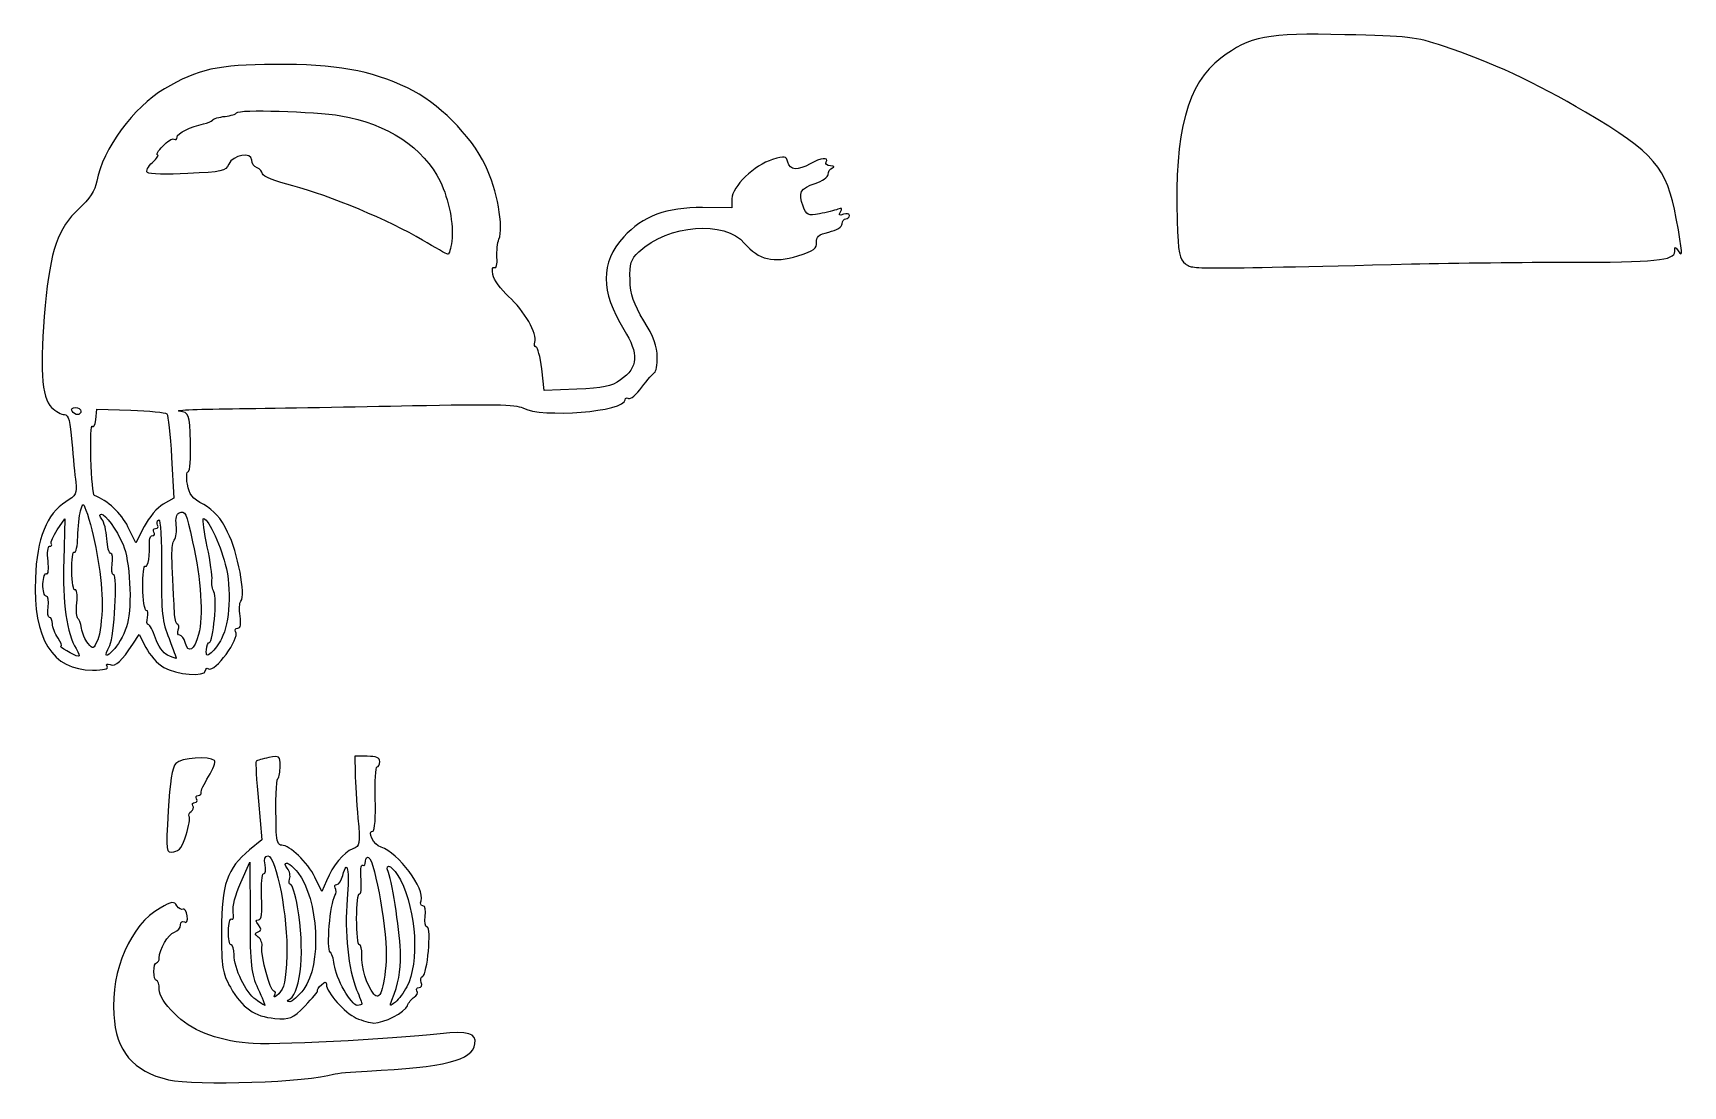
# Model space of a CAD drawing. Header units: centimetres. Extents: x -6.1 to 6.1, y 4.4 to 12.2.
import ezdxf

# ---------------------------------------------------------------- set-up
doc = ezdxf.new("R2010")
doc.units = ezdxf.units.CM
doc.header["$MEASUREMENT"] = 0
doc.layers.add('Layer 1', color=7, linetype='Continuous')

msp = doc.modelspace()

# ---------------------------------------------------------------- linework, layer by layer
at = {"layer": 'Layer 1'}
for points, knots in [([(2.44237, 10.48069), (2.39631, 10.51437), (2.38827, 10.55603), (2.38035, 10.80202), (2.38035, 10.80202), (2.35916, 11.46024), (2.45695, 11.82484), (2.70423, 12.00962), (2.70423, 12.00962), (2.92523, 12.17476), (3.04265, 12.19705), (3.62629, 12.1847), (3.62629, 12.1847), (4.09722, 12.17474), (4.15269, 12.16833), (4.3606, 12.09979), (4.3606, 12.09979), (4.70477, 11.98634), (5.05504, 11.82365), (5.41604, 11.60957), (5.41604, 11.60957), (5.93344, 11.30274), (6.01972, 11.20173), (6.09174, 10.81847), (6.09174, 10.81847), (6.13974, 10.56303), (6.14231, 10.52177), (6.10685, 10.57665), (6.10685, 10.57665), (6.08465, 10.611), (6.08114, 10.61042), (6.08079, 10.57236), (6.08079, 10.57236), (6.08018, 10.50602), (5.93314, 10.49123), (5.28962, 10.49276), (5.28962, 10.49276), (4.97511, 10.49351), (4.44989, 10.48768), (4.12247, 10.4798), (4.12247, 10.4798), (2.46943, 10.44), (2.49804, 10.43998), (2.44237, 10.48069)], [0, 0, 0, 0, 0.08333333, 0.08333333, 0.08333333, 0.08333333, 0.16666667, 0.16666667, 0.16666667, 0.16666667, 0.25, 0.25, 0.25, 0.25, 0.33333333, 0.33333333, 0.33333333, 0.33333333, 0.41666667, 0.41666667, 0.41666667, 0.41666667, 0.5, 0.5, 0.5, 0.5, 0.58333333, 0.58333333, 0.58333333, 0.58333333, 0.66666667, 0.66666667, 0.66666667, 0.66666667, 0.75, 0.75, 0.75, 0.75, 0.83333333, 0.83333333, 0.83333333, 0.83333333, 1, 1, 1, 1]), ([(-5.15658, 7.48), (-5.20321, 7.50843), (-5.26359, 7.57503), (-5.29076, 7.62799), (-5.29076, 7.62799), (-5.29076, 7.62799), (-5.34017, 7.72428), (-5.34017, 7.72428), (-5.34017, 7.72428), (-5.34017, 7.72428), (-5.38633, 7.65383), (-5.38633, 7.65383), (-5.38633, 7.65383), (-5.46966, 7.52664), (-5.51552, 7.48543), (-5.55628, 7.50108), (-5.55628, 7.50108), (-5.58094, 7.51054), (-5.58961, 7.50546), (-5.57876, 7.48791), (-5.57876, 7.48791), (-5.56706, 7.46897), (-5.60348, 7.45951), (-5.68687, 7.45984), (-5.68687, 7.45984), (-5.98583, 7.46102), (-6.12961, 7.69187), (-6.1121, 8.1426), (-6.1121, 8.1426), (-6.10058, 8.43906), (-6.02679, 8.62428), (-5.88551, 8.71134), (-5.88551, 8.71134), (-5.80979, 8.758), (-5.80104, 8.7752), (-5.81147, 8.85686), (-5.81147, 8.85686), (-5.81797, 8.90779), (-5.83084, 9.04174), (-5.84007, 9.15452), (-5.84007, 9.15452), (-5.85268, 9.30875), (-5.86639, 9.35957), (-5.89537, 9.35957), (-5.89537, 9.35957), (-5.91657, 9.35957), (-5.95983, 9.38372), (-5.99151, 9.41323), (-5.99151, 9.41323), (-6.06676, 9.48334), (-6.08159, 9.71995), (-6.03906, 10.17224), (-6.03906, 10.17224), (-6.00052, 10.58221), (-5.94304, 10.74674), (-5.78863, 10.88906), (-5.78863, 10.88906), (-5.70811, 10.96329), (-5.66841, 11.02449), (-5.65524, 11.09469), (-5.65524, 11.09469), (-5.61024, 11.33455), (-5.38127, 11.64706), (-5.15215, 11.78133), (-5.15215, 11.78133), (-4.89909, 11.92964), (-4.75743, 11.96104), (-4.33097, 11.96339), (-4.33097, 11.96339), (-3.87896, 11.96587), (-3.62185, 11.92041), (-3.34315, 11.78871), (-3.34315, 11.78871), (-3.11967, 11.68312), (-2.87348, 11.43774), (-2.76418, 11.21165), (-2.76418, 11.21165), (-2.67847, 11.03439), (-2.62706, 10.75187), (-2.66447, 10.66382), (-2.66447, 10.66382), (-2.67557, 10.63771), (-2.68197, 10.57631), (-2.6787, 10.52738), (-2.6787, 10.52738), (-2.67534, 10.47708), (-2.68359, 10.44511), (-2.69767, 10.45382), (-2.69767, 10.45382), (-2.71195, 10.46264), (-2.71698, 10.43985), (-2.70944, 10.40042), (-2.70944, 10.40042), (-2.70221, 10.36258), (-2.64949, 10.28934), (-2.59229, 10.23766), (-2.59229, 10.23766), (-2.47693, 10.13345), (-2.37483, 9.95674), (-2.39683, 9.8994), (-2.39683, 9.8994), (-2.40467, 9.87898), (-2.40071, 9.86228), (-2.38805, 9.86228), (-2.38805, 9.86228), (-2.37538, 9.86228), (-2.3566, 9.78973), (-2.34631, 9.70107), (-2.34631, 9.70107), (-2.34631, 9.70107), (-2.3276, 9.53987), (-2.3276, 9.53987), (-2.3276, 9.53987), (-2.3276, 9.53987), (-2.08574, 9.54894), (-2.08574, 9.54894), (-2.08574, 9.54894), (-1.88599, 9.55643), (-1.82927, 9.56843), (-1.75992, 9.6179), (-1.75992, 9.6179), (-1.62809, 9.71193), (-1.62147, 9.80915), (-1.73441, 9.99214), (-1.73441, 9.99214), (-1.91081, 10.27792), (-1.91131, 10.48722), (-1.73607, 10.6812), (-1.73607, 10.6812), (-1.59752, 10.83455), (-1.41433, 10.90256), (-1.14935, 10.89901), (-1.14935, 10.89901), (-1.14935, 10.89901), (-0.93107, 10.89608), (-0.93107, 10.89608), (-0.93107, 10.89608), (-0.93107, 10.89608), (-0.93107, 10.96536), (-0.93107, 10.96536), (-0.93107, 10.96536), (-0.93107, 11.05497), (-0.76517, 11.21519), (-0.62915, 11.25693), (-0.62915, 11.25693), (-0.53764, 11.28502), (-0.52718, 11.28315), (-0.51499, 11.23652), (-0.51499, 11.23652), (-0.49923, 11.17625), (-0.44119, 11.17218), (-0.34899, 11.22488), (-0.34899, 11.22488), (-0.27188, 11.26896), (-0.20636, 11.27624), (-0.22993, 11.23811), (-0.22993, 11.23811), (-0.23892, 11.22356), (-0.22474, 11.21071), (-0.19841, 11.20956), (-0.19841, 11.20956), (-0.17065, 11.20835), (-0.16444, 11.20187), (-0.18362, 11.19413), (-0.18362, 11.19413), (-0.20181, 11.18679), (-0.2167, 11.16484), (-0.2167, 11.14535), (-0.2167, 11.14535), (-0.2167, 11.12587), (-0.2592, 11.09589), (-0.31115, 11.07875), (-0.31115, 11.07875), (-0.42242, 11.04203), (-0.44041, 11.00865), (-0.40255, 10.90908), (-0.40255, 10.90908), (-0.3771, 10.84214), (-0.36611, 10.8371), (-0.28053, 10.85315), (-0.28053, 10.85315), (-0.2288, 10.86286), (-0.16751, 10.87807), (-0.14433, 10.88697), (-0.14433, 10.88697), (-0.11391, 10.89865), (-0.10828, 10.89328), (-0.12409, 10.86769), (-0.12409, 10.86769), (-0.1401, 10.84179), (-0.13415, 10.83679), (-0.10197, 10.84914), (-0.10197, 10.84914), (-0.07776, 10.85843), (-0.05795, 10.8545), (-0.05795, 10.8404), (-0.05795, 10.8404), (-0.05795, 10.82631), (-0.06985, 10.81478), (-0.0844, 10.81478), (-0.0844, 10.81478), (-0.09896, 10.81478), (-0.11086, 10.7981), (-0.11086, 10.77772), (-0.11086, 10.77772), (-0.11086, 10.75675), (-0.15395, 10.73035), (-0.21008, 10.71692), (-0.21008, 10.71692), (-0.28822, 10.69822), (-0.30772, 10.68188), (-0.30188, 10.64), (-0.30188, 10.64), (-0.29583, 10.59656), (-0.32147, 10.57831), (-0.44188, 10.54036), (-0.44188, 10.54036), (-0.62024, 10.48413), (-0.73453, 10.51088), (-0.83718, 10.63286), (-0.83718, 10.63286), (-0.98493, 10.80846), (-1.40206, 10.77488), (-1.62319, 10.56958), (-1.62319, 10.56958), (-1.68404, 10.51309), (-1.69295, 10.48503), (-1.68915, 10.36187), (-1.68915, 10.36187), (-1.68565, 10.24855), (-1.66452, 10.18633), (-1.58572, 10.05725), (-1.58572, 10.05725), (-1.51448, 9.94055), (-1.4867, 9.86508), (-1.4867, 9.78826), (-1.4867, 9.78826), (-1.4867, 9.72953), (-1.49563, 9.67751), (-1.50654, 9.67266), (-1.50654, 9.67266), (-1.51745, 9.66781), (-1.5599, 9.61897), (-1.60087, 9.56413), (-1.60087, 9.56413), (-1.64184, 9.50928), (-1.68648, 9.47129), (-1.70009, 9.4797), (-1.70009, 9.4797), (-1.71369, 9.4881), (-1.72482, 9.48382), (-1.72482, 9.47017), (-1.72482, 9.47017), (-1.72482, 9.38179), (-2.34477, 9.33272), (-2.48761, 9.4098), (-2.48761, 9.4098), (-2.53513, 9.43544), (-2.72305, 9.43929), (-3.30782, 9.42658), (-3.30782, 9.42658), (-3.72503, 9.41751), (-4.30327, 9.40765), (-4.59279, 9.40467), (-4.59279, 9.40467), (-4.88231, 9.40169), (-5.08472, 9.39322), (-5.04258, 9.38584), (-5.04258, 9.38584), (-4.96613, 9.37245), (-4.96595, 9.37195), (-4.95828, 9.15433), (-4.95828, 9.15433), (-4.95406, 9.03438), (-4.96111, 8.93624), (-4.97396, 8.93624), (-4.97396, 8.93624), (-4.98681, 8.93624), (-4.99027, 8.89407), (-4.98165, 8.84253), (-4.98165, 8.84253), (-4.96915, 8.76784), (-4.94449, 8.73697), (-4.86013, 8.6904), (-4.86013, 8.6904), (-4.78295, 8.64778), (-4.73468, 8.59258), (-4.68179, 8.48644), (-4.68179, 8.48644), (-4.60696, 8.33624), (-4.54487, 8.01454), (-4.5829, 7.974), (-4.5829, 7.974), (-4.59475, 7.96137), (-4.59791, 7.91077), (-4.58992, 7.86155), (-4.58992, 7.86155), (-4.58024, 7.80188), (-4.58589, 7.77207), (-4.60688, 7.77207), (-4.60688, 7.77207), (-4.62419, 7.77207), (-4.63115, 7.76041), (-4.62235, 7.74616), (-4.62235, 7.74616), (-4.5901, 7.69399), (-4.77599, 7.44032), (-4.8245, 7.4703), (-4.8245, 7.4703), (-4.83682, 7.47792), (-4.8469, 7.47154), (-4.8469, 7.45613), (-4.8469, 7.45613), (-4.8469, 7.40806), (-5.06634, 7.42498), (-5.15658, 7.48)], [0, 0, 0, 0, 0.0125, 0.0125, 0.0125, 0.0125, 0.025, 0.025, 0.025, 0.025, 0.0375, 0.0375, 0.0375, 0.0375, 0.05, 0.05, 0.05, 0.05, 0.0625, 0.0625, 0.0625, 0.0625, 0.075, 0.075, 0.075, 0.075, 0.0875, 0.0875, 0.0875, 0.0875, 0.1, 0.1, 0.1, 0.1, 0.1125, 0.1125, 0.1125, 0.1125, 0.125, 0.125, 0.125, 0.125, 0.1375, 0.1375, 0.1375, 0.1375, 0.15, 0.15, 0.15, 0.15, 0.1625, 0.1625, 0.1625, 0.1625, 0.175, 0.175, 0.175, 0.175, 0.1875, 0.1875, 0.1875, 0.1875, 0.2, 0.2, 0.2, 0.2, 0.2125, 0.2125, 0.2125, 0.2125, 0.225, 0.225, 0.225, 0.225, 0.2375, 0.2375, 0.2375, 0.2375, 0.25, 0.25, 0.25, 0.25, 0.2625, 0.2625, 0.2625, 0.2625, 0.275, 0.275, 0.275, 0.275, 0.2875, 0.2875, 0.2875, 0.2875, 0.3, 0.3, 0.3, 0.3, 0.3125, 0.3125, 0.3125, 0.3125, 0.325, 0.325, 0.325, 0.325, 0.3375, 0.3375, 0.3375, 0.3375, 0.35, 0.35, 0.35, 0.35, 0.3625, 0.3625, 0.3625, 0.3625, 0.375, 0.375, 0.375, 0.375, 0.3875, 0.3875, 0.3875, 0.3875, 0.4, 0.4, 0.4, 0.4, 0.4125, 0.4125, 0.4125, 0.4125, 0.425, 0.425, 0.425, 0.425, 0.4375, 0.4375, 0.4375, 0.4375, 0.45, 0.45, 0.45, 0.45, 0.4625, 0.4625, 0.4625, 0.4625, 0.475, 0.475, 0.475, 0.475, 0.4875, 0.4875, 0.4875, 0.4875, 0.5, 0.5, 0.5, 0.5, 0.5125, 0.5125, 0.5125, 0.5125, 0.525, 0.525, 0.525, 0.525, 0.5375, 0.5375, 0.5375, 0.5375, 0.55, 0.55, 0.55, 0.55, 0.5625, 0.5625, 0.5625, 0.5625, 0.575, 0.575, 0.575, 0.575, 0.5875, 0.5875, 0.5875, 0.5875, 0.6, 0.6, 0.6, 0.6, 0.6125, 0.6125, 0.6125, 0.6125, 0.625, 0.625, 0.625, 0.625, 0.6375, 0.6375, 0.6375, 0.6375, 0.65, 0.65, 0.65, 0.65, 0.6625, 0.6625, 0.6625, 0.6625, 0.675, 0.675, 0.675, 0.675, 0.6875, 0.6875, 0.6875, 0.6875, 0.7, 0.7, 0.7, 0.7, 0.7125, 0.7125, 0.7125, 0.7125, 0.725, 0.725, 0.725, 0.725, 0.7375, 0.7375, 0.7375, 0.7375, 0.75, 0.75, 0.75, 0.75, 0.7625, 0.7625, 0.7625, 0.7625, 0.775, 0.775, 0.775, 0.775, 0.7875, 0.7875, 0.7875, 0.7875, 0.8, 0.8, 0.8, 0.8, 0.8125, 0.8125, 0.8125, 0.8125, 0.825, 0.825, 0.825, 0.825, 0.8375, 0.8375, 0.8375, 0.8375, 0.85, 0.85, 0.85, 0.85, 0.8625, 0.8625, 0.8625, 0.8625, 0.875, 0.875, 0.875, 0.875, 0.8875, 0.8875, 0.8875, 0.8875, 0.9, 0.9, 0.9, 0.9, 0.9125, 0.9125, 0.9125, 0.9125, 0.925, 0.925, 0.925, 0.925, 0.9375, 0.9375, 0.9375, 0.9375, 0.95, 0.95, 0.95, 0.95, 0.9625, 0.9625, 0.9625, 0.9625, 0.975, 0.975, 0.975, 0.975, 1, 1, 1, 1]), ([(-3.01553, 10.64905), (-3.00044, 10.77833), (-3.03492, 10.95681), (-3.10163, 11.09459), (-3.10163, 11.09459), (-3.22172, 11.34268), (-3.49588, 11.52377), (-3.83896, 11.58164), (-3.83896, 11.58164), (-4.03854, 11.61531), (-4.60527, 11.63145), (-4.61542, 11.60376), (-4.61542, 11.60376), (-4.61904, 11.59386), (-4.65773, 11.58196), (-4.70138, 11.5773), (-4.70138, 11.5773), (-4.74504, 11.57265), (-4.78723, 11.56021), (-4.79514, 11.54966), (-4.79514, 11.54966), (-4.80304, 11.53912), (-4.83281, 11.52605), (-4.86128, 11.52064), (-4.86128, 11.52064), (-4.95582, 11.50264), (-5.05857, 11.45148), (-5.05857, 11.42241), (-5.05857, 11.42241), (-5.05857, 11.40664), (-5.06875, 11.40003), (-5.08118, 11.40771), (-5.08118, 11.40771), (-5.09362, 11.4154), (-5.13141, 11.39229), (-5.16517, 11.35636), (-5.16517, 11.35636), (-5.19893, 11.32043), (-5.21627, 11.29103), (-5.20372, 11.29103), (-5.20372, 11.29103), (-5.19116, 11.29103), (-5.20794, 11.26583), (-5.241, 11.23502), (-5.241, 11.23502), (-5.27406, 11.20422), (-5.29119, 11.16992), (-5.27906, 11.15879), (-5.27906, 11.15879), (-5.26693, 11.14766), (-5.13121, 11.14456), (-4.97746, 11.1519), (-4.97746, 11.1519), (-4.72441, 11.16397), (-4.69556, 11.17057), (-4.67319, 11.22152), (-4.67319, 11.22152), (-4.64246, 11.29148), (-4.50295, 11.31668), (-4.50295, 11.25227), (-4.50295, 11.25227), (-4.50295, 11.22902), (-4.48509, 11.20314), (-4.46326, 11.19476), (-4.46326, 11.19476), (-4.44143, 11.18639), (-4.42357, 11.16582), (-4.42357, 11.14907), (-4.42357, 11.14907), (-4.42357, 11.13232), (-4.32172, 11.09228), (-4.19723, 11.0601), (-4.19723, 11.0601), (-3.92848, 10.99062), (-3.47299, 10.8003), (-3.23295, 10.65718), (-3.23295, 10.65718), (-3.13836, 10.60078), (-3.05334, 10.55364), (-3.04402, 10.55242), (-3.04402, 10.55242), (-3.0347, 10.55119), (-3.02188, 10.59468), (-3.01553, 10.64905)], [0, 0, 0, 0, 0.04545455, 0.04545455, 0.04545455, 0.04545455, 0.09090909, 0.09090909, 0.09090909, 0.09090909, 0.13636364, 0.13636364, 0.13636364, 0.13636364, 0.18181818, 0.18181818, 0.18181818, 0.18181818, 0.22727273, 0.22727273, 0.22727273, 0.22727273, 0.27272727, 0.27272727, 0.27272727, 0.27272727, 0.31818182, 0.31818182, 0.31818182, 0.31818182, 0.36363636, 0.36363636, 0.36363636, 0.36363636, 0.40909091, 0.40909091, 0.40909091, 0.40909091, 0.45454545, 0.45454545, 0.45454545, 0.45454545, 0.5, 0.5, 0.5, 0.5, 0.54545455, 0.54545455, 0.54545455, 0.54545455, 0.59090909, 0.59090909, 0.59090909, 0.59090909, 0.63636364, 0.63636364, 0.63636364, 0.63636364, 0.68181818, 0.68181818, 0.68181818, 0.68181818, 0.72727273, 0.72727273, 0.72727273, 0.72727273, 0.77272727, 0.77272727, 0.77272727, 0.77272727, 0.81818182, 0.81818182, 0.81818182, 0.81818182, 0.86363636, 0.86363636, 0.86363636, 0.86363636, 0.90909091, 0.90909091, 0.90909091, 0.90909091, 1, 1, 1, 1]), ([(-5.77295, 9.38603), (-5.77295, 9.40058), (-5.79151, 9.41249), (-5.8142, 9.41249), (-5.8142, 9.41249), (-5.83688, 9.41249), (-5.84809, 9.40058), (-5.83909, 9.38603), (-5.83909, 9.38603), (-5.8301, 9.37148), (-5.81154, 9.35957), (-5.79784, 9.35957), (-5.79784, 9.35957), (-5.78415, 9.35957), (-5.77295, 9.37148), (-5.77295, 9.38603)], [0, 0, 0, 0, 0.2, 0.2, 0.2, 0.2, 0.4, 0.4, 0.4, 0.4, 0.6, 0.6, 0.6, 0.6, 1, 1, 1, 1]), ([(-5.16076, 8.69364), (-5.16076, 8.69364), (-5.08095, 8.7378), (-5.08095, 8.7378), (-5.08095, 8.7378), (-5.08095, 8.7378), (-5.09867, 9.04207), (-5.09867, 9.04207), (-5.09867, 9.04207), (-5.10842, 9.20942), (-5.12447, 9.35492), (-5.13433, 9.3654), (-5.13433, 9.3654), (-5.14419, 9.37588), (-5.26512, 9.38779), (-5.40307, 9.39186), (-5.40307, 9.39186), (-5.40307, 9.39186), (-5.65388, 9.39926), (-5.65388, 9.39926), (-5.65388, 9.39926), (-5.65388, 9.39926), (-5.6627, 9.32188), (-5.6627, 9.32188), (-5.6627, 9.32188), (-5.66755, 9.27933), (-5.67946, 9.25736), (-5.68916, 9.27307), (-5.68916, 9.27307), (-5.69886, 9.28878), (-5.70322, 9.18072), (-5.69885, 9.03294), (-5.69885, 9.03294), (-5.69448, 8.88516), (-5.68258, 8.76123), (-5.67239, 8.75754), (-5.67239, 8.75754), (-5.57598, 8.72254), (-5.4716, 8.6254), (-5.42307, 8.52551), (-5.42307, 8.52551), (-5.42307, 8.52551), (-5.36468, 8.40532), (-5.36468, 8.40532), (-5.36468, 8.40532), (-5.36468, 8.40532), (-5.30263, 8.5274), (-5.30263, 8.5274), (-5.30263, 8.5274), (-5.26804, 8.59547), (-5.20526, 8.66903), (-5.16076, 8.69364)], [0, 0, 0, 0, 0.07142857, 0.07142857, 0.07142857, 0.07142857, 0.14285714, 0.14285714, 0.14285714, 0.14285714, 0.21428571, 0.21428571, 0.21428571, 0.21428571, 0.28571429, 0.28571429, 0.28571429, 0.28571429, 0.35714286, 0.35714286, 0.35714286, 0.35714286, 0.42857143, 0.42857143, 0.42857143, 0.42857143, 0.5, 0.5, 0.5, 0.5, 0.57142857, 0.57142857, 0.57142857, 0.57142857, 0.64285714, 0.64285714, 0.64285714, 0.64285714, 0.71428571, 0.71428571, 0.71428571, 0.71428571, 0.78571429, 0.78571429, 0.78571429, 0.78571429, 0.85714286, 0.85714286, 0.85714286, 0.85714286, 1, 1, 1, 1]), ([(-5.61539, 7.94893), (-5.61423, 8.13361), (-5.663, 8.43036), (-5.72547, 8.61874), (-5.72547, 8.61874), (-5.75552, 8.70938), (-5.75658, 8.70994), (-5.77515, 8.64519), (-5.77515, 8.64519), (-5.78559, 8.60881), (-5.79532, 8.52179), (-5.79677, 8.45181), (-5.79677, 8.45181), (-5.79822, 8.38183), (-5.80931, 8.33069), (-5.82142, 8.33818), (-5.82142, 8.33818), (-5.83353, 8.34566), (-5.84246, 8.28202), (-5.84127, 8.19675), (-5.84127, 8.19675), (-5.84007, 8.11148), (-5.82876, 8.04809), (-5.81614, 8.05589), (-5.81614, 8.05589), (-5.80351, 8.0637), (-5.79786, 8.02099), (-5.80359, 7.96099), (-5.80359, 7.96099), (-5.80931, 7.90099), (-5.80589, 7.84882), (-5.79599, 7.84506), (-5.79599, 7.84506), (-5.78609, 7.84129), (-5.77388, 7.80845), (-5.76886, 7.77207), (-5.76886, 7.77207), (-5.76383, 7.73569), (-5.74186, 7.68459), (-5.72003, 7.65852), (-5.72003, 7.65852), (-5.68256, 7.61376), (-5.67856, 7.61524), (-5.64846, 7.68498), (-5.64846, 7.68498), (-5.63093, 7.7256), (-5.61605, 7.84438), (-5.61539, 7.94893)], [0, 0, 0, 0, 0.07692308, 0.07692308, 0.07692308, 0.07692308, 0.15384615, 0.15384615, 0.15384615, 0.15384615, 0.23076923, 0.23076923, 0.23076923, 0.23076923, 0.30769231, 0.30769231, 0.30769231, 0.30769231, 0.38461538, 0.38461538, 0.38461538, 0.38461538, 0.46153846, 0.46153846, 0.46153846, 0.46153846, 0.53846154, 0.53846154, 0.53846154, 0.53846154, 0.61538462, 0.61538462, 0.61538462, 0.61538462, 0.69230769, 0.69230769, 0.69230769, 0.69230769, 0.76923077, 0.76923077, 0.76923077, 0.76923077, 0.84615385, 0.84615385, 0.84615385, 0.84615385, 1, 1, 1, 1]), ([(-5.42682, 7.80556), (-5.39037, 7.93971), (-5.40956, 8.28121), (-5.45987, 8.39384), (-5.45987, 8.39384), (-5.51128, 8.50894), (-5.58969, 8.61874), (-5.62048, 8.61874), (-5.62048, 8.61874), (-5.63673, 8.61874), (-5.6354, 8.6046), (-5.61709, 8.58253), (-5.61709, 8.58253), (-5.60056, 8.56262), (-5.58422, 8.4972), (-5.58078, 8.43715), (-5.58078, 8.43715), (-5.57733, 8.3771), (-5.56423, 8.32791), (-5.55166, 8.32783), (-5.55166, 8.32783), (-5.5391, 8.32776), (-5.53406, 8.29198), (-5.54047, 8.24832), (-5.54047, 8.24832), (-5.54687, 8.20466), (-5.5421, 8.16894), (-5.52985, 8.16894), (-5.52985, 8.16894), (-5.4988, 8.16894), (-5.52468, 7.70817), (-5.55937, 7.64335), (-5.55937, 7.64335), (-5.60714, 7.55408), (-5.58947, 7.54331), (-5.52166, 7.62036), (-5.52166, 7.62036), (-5.48624, 7.66061), (-5.44356, 7.74395), (-5.42682, 7.80556)], [0, 0, 0, 0, 0.09090909, 0.09090909, 0.09090909, 0.09090909, 0.18181818, 0.18181818, 0.18181818, 0.18181818, 0.27272727, 0.27272727, 0.27272727, 0.27272727, 0.36363636, 0.36363636, 0.36363636, 0.36363636, 0.45454545, 0.45454545, 0.45454545, 0.45454545, 0.54545455, 0.54545455, 0.54545455, 0.54545455, 0.63636364, 0.63636364, 0.63636364, 0.63636364, 0.72727273, 0.72727273, 0.72727273, 0.72727273, 0.81818182, 0.81818182, 0.81818182, 0.81818182, 1, 1, 1, 1]), ([(-4.89777, 7.72577), (-4.86187, 7.8579), (-4.87989, 8.13608), (-4.94231, 8.41354), (-4.94231, 8.41354), (-4.99296, 8.63869), (-4.99675, 8.64695), (-5.04146, 8.62979), (-5.04146, 8.62979), (-5.06266, 8.62166), (-5.0712, 8.58697), (-5.06403, 8.5381), (-5.06403, 8.5381), (-5.05769, 8.49487), (-5.06448, 8.44473), (-5.07913, 8.42667), (-5.07913, 8.42667), (-5.10244, 8.39793), (-5.10192, 8.29851), (-5.07618, 7.87129), (-5.07618, 7.87129), (-5.07377, 7.83127), (-5.06324, 7.79853), (-5.05279, 7.79853), (-5.05279, 7.79853), (-5.04233, 7.79853), (-5.04063, 7.78067), (-5.049, 7.75884), (-5.049, 7.75884), (-5.05738, 7.73701), (-5.05244, 7.71915), (-5.03803, 7.71915), (-5.03803, 7.71915), (-5.02362, 7.71915), (-5.0056, 7.69534), (-4.99799, 7.66624), (-4.99799, 7.66624), (-4.97525, 7.57927), (-4.93032, 7.60596), (-4.89777, 7.72577)], [0, 0, 0, 0, 0.09090909, 0.09090909, 0.09090909, 0.09090909, 0.18181818, 0.18181818, 0.18181818, 0.18181818, 0.27272727, 0.27272727, 0.27272727, 0.27272727, 0.36363636, 0.36363636, 0.36363636, 0.36363636, 0.45454545, 0.45454545, 0.45454545, 0.45454545, 0.54545455, 0.54545455, 0.54545455, 0.54545455, 0.63636364, 0.63636364, 0.63636364, 0.63636364, 0.72727273, 0.72727273, 0.72727273, 0.72727273, 0.81818182, 0.81818182, 0.81818182, 0.81818182, 1, 1, 1, 1]), ([(-4.72797, 7.69245), (-4.66441, 7.81537), (-4.65159, 8.06208), (-4.69914, 8.24766), (-4.69914, 8.24766), (-4.73921, 8.40409), (-4.83921, 8.60879), (-4.86362, 8.58438), (-4.86362, 8.58438), (-4.86949, 8.57851), (-4.85576, 8.48561), (-4.83311, 8.37794), (-4.83311, 8.37794), (-4.81047, 8.27027), (-4.79501, 8.15836), (-4.79876, 8.12926), (-4.79876, 8.12926), (-4.80251, 8.10015), (-4.79574, 8.06051), (-4.7837, 8.04117), (-4.7837, 8.04117), (-4.75874, 8.00105), (-4.7884, 7.66624), (-4.81692, 7.66624), (-4.81692, 7.66624), (-4.82722, 7.66624), (-4.83751, 7.64152), (-4.83978, 7.61132), (-4.83978, 7.61132), (-4.84325, 7.56522), (-4.83751, 7.56172), (-4.80398, 7.58955), (-4.80398, 7.58955), (-4.78201, 7.60778), (-4.74781, 7.65408), (-4.72797, 7.69245)], [0, 0, 0, 0, 0.1, 0.1, 0.1, 0.1, 0.2, 0.2, 0.2, 0.2, 0.3, 0.3, 0.3, 0.3, 0.4, 0.4, 0.4, 0.4, 0.5, 0.5, 0.5, 0.5, 0.6, 0.6, 0.6, 0.6, 0.7, 0.7, 0.7, 0.7, 0.8, 0.8, 0.8, 0.8, 1, 1, 1, 1]), ([(-5.80953, 7.61993), (-5.87795, 7.72767), (-5.91065, 7.96231), (-5.9012, 8.27772), (-5.9012, 8.27772), (-5.9012, 8.27772), (-5.89201, 8.58494), (-5.89201, 8.58494), (-5.89201, 8.58494), (-5.89201, 8.58494), (-5.94869, 8.50262), (-5.94869, 8.50262), (-5.94869, 8.50262), (-5.97986, 8.45734), (-5.99999, 8.41137), (-5.99343, 8.40045), (-5.99343, 8.40045), (-5.98686, 8.38954), (-5.99254, 8.38061), (-6.00604, 8.38061), (-6.00604, 8.38061), (-6.01954, 8.38061), (-6.02491, 8.33149), (-6.01798, 8.27145), (-6.01798, 8.27145), (-6.01092, 8.21031), (-6.01583, 8.16876), (-6.02914, 8.17699), (-6.02914, 8.17699), (-6.04222, 8.18507), (-6.05401, 8.15085), (-6.05534, 8.10094), (-6.05534, 8.10094), (-6.05667, 8.05103), (-6.0459, 8.01019), (-6.03141, 8.01019), (-6.03141, 8.01019), (-6.01692, 8.01019), (-6.01031, 7.97448), (-6.01672, 7.93082), (-6.01672, 7.93082), (-6.02312, 7.88716), (-6.01852, 7.85144), (-6.00649, 7.85144), (-6.00649, 7.85144), (-5.99446, 7.85144), (-5.98461, 7.83028), (-5.98461, 7.80441), (-5.98461, 7.80441), (-5.98461, 7.77855), (-5.96608, 7.73092), (-5.94343, 7.69858), (-5.94343, 7.69858), (-5.92077, 7.66624), (-5.91184, 7.6396), (-5.92358, 7.63939), (-5.92358, 7.63939), (-5.94765, 7.63895), (-5.82393, 7.56702), (-5.79218, 7.563), (-5.79218, 7.563), (-5.78093, 7.56157), (-5.78874, 7.58719), (-5.80953, 7.61993)], [0, 0, 0, 0, 0.05882353, 0.05882353, 0.05882353, 0.05882353, 0.11764706, 0.11764706, 0.11764706, 0.11764706, 0.17647059, 0.17647059, 0.17647059, 0.17647059, 0.23529412, 0.23529412, 0.23529412, 0.23529412, 0.29411765, 0.29411765, 0.29411765, 0.29411765, 0.35294118, 0.35294118, 0.35294118, 0.35294118, 0.41176471, 0.41176471, 0.41176471, 0.41176471, 0.47058824, 0.47058824, 0.47058824, 0.47058824, 0.52941176, 0.52941176, 0.52941176, 0.52941176, 0.58823529, 0.58823529, 0.58823529, 0.58823529, 0.64705882, 0.64705882, 0.64705882, 0.64705882, 0.70588235, 0.70588235, 0.70588235, 0.70588235, 0.76470588, 0.76470588, 0.76470588, 0.76470588, 0.82352941, 0.82352941, 0.82352941, 0.82352941, 0.88235294, 0.88235294, 0.88235294, 0.88235294, 1, 1, 1, 1]), ([(-5.11801, 7.69427), (-5.16905, 7.82055), (-5.17587, 7.88443), (-5.17361, 8.21476), (-5.17361, 8.21476), (-5.17213, 8.42916), (-5.18118, 8.58504), (-5.1946, 8.57674), (-5.1946, 8.57674), (-5.20757, 8.56872), (-5.21133, 8.55108), (-5.20296, 8.53753), (-5.20296, 8.53753), (-5.19459, 8.52399), (-5.20105, 8.5129), (-5.21732, 8.5129), (-5.21732, 8.5129), (-5.23359, 8.5129), (-5.23954, 8.501), (-5.23055, 8.48644), (-5.23055, 8.48644), (-5.22156, 8.47189), (-5.22548, 8.45999), (-5.23928, 8.45999), (-5.23928, 8.45999), (-5.25307, 8.45999), (-5.26381, 8.4451), (-5.26313, 8.42691), (-5.26313, 8.42691), (-5.25897, 8.31482), (-5.27349, 8.22075), (-5.29309, 8.23286), (-5.29309, 8.23286), (-5.30566, 8.24063), (-5.31459, 8.16989), (-5.31293, 8.07567), (-5.31293, 8.07567), (-5.31128, 7.98145), (-5.29961, 7.90436), (-5.287, 7.90436), (-5.287, 7.90436), (-5.27438, 7.90436), (-5.27029, 7.88055), (-5.2779, 7.85144), (-5.2779, 7.85144), (-5.28552, 7.82234), (-5.28286, 7.79853), (-5.272, 7.79853), (-5.272, 7.79853), (-5.26114, 7.79853), (-5.2373, 7.75324), (-5.21903, 7.69788), (-5.21903, 7.69788), (-5.20076, 7.64253), (-5.16016, 7.58537), (-5.12881, 7.57087), (-5.12881, 7.57087), (-5.09745, 7.55637), (-5.06911, 7.54581), (-5.06581, 7.54741), (-5.06581, 7.54741), (-5.06252, 7.54902), (-5.08601, 7.6151), (-5.11801, 7.69427)], [0, 0, 0, 0, 0.05882353, 0.05882353, 0.05882353, 0.05882353, 0.11764706, 0.11764706, 0.11764706, 0.11764706, 0.17647059, 0.17647059, 0.17647059, 0.17647059, 0.23529412, 0.23529412, 0.23529412, 0.23529412, 0.29411765, 0.29411765, 0.29411765, 0.29411765, 0.35294118, 0.35294118, 0.35294118, 0.35294118, 0.41176471, 0.41176471, 0.41176471, 0.41176471, 0.47058824, 0.47058824, 0.47058824, 0.47058824, 0.52941176, 0.52941176, 0.52941176, 0.52941176, 0.58823529, 0.58823529, 0.58823529, 0.58823529, 0.64705882, 0.64705882, 0.64705882, 0.64705882, 0.70588235, 0.70588235, 0.70588235, 0.70588235, 0.76470588, 0.76470588, 0.76470588, 0.76470588, 0.82352941, 0.82352941, 0.82352941, 0.82352941, 0.88235294, 0.88235294, 0.88235294, 0.88235294, 1, 1, 1, 1]), ([(-5.12378, 6.41397), (-5.11133, 6.62734), (-5.09354, 6.7396), (-5.06787, 6.76665), (-5.06787, 6.76665), (-5.0295, 6.8071), (-4.81498, 6.82292), (-4.77995, 6.78789), (-4.77995, 6.78789), (-4.7698, 6.77774), (-4.78957, 6.72416), (-4.82388, 6.66883), (-4.82388, 6.66883), (-4.85819, 6.61349), (-4.88336, 6.55928), (-4.87981, 6.54837), (-4.87981, 6.54837), (-4.87627, 6.53746), (-4.88597, 6.52853), (-4.90138, 6.52853), (-4.90138, 6.52853), (-4.91679, 6.52853), (-4.92204, 6.51662), (-4.91305, 6.50207), (-4.91305, 6.50207), (-4.90406, 6.48752), (-4.91001, 6.47561), (-4.92628, 6.47561), (-4.92628, 6.47561), (-4.94255, 6.47561), (-4.94901, 6.46453), (-4.94064, 6.45098), (-4.94064, 6.45098), (-4.93227, 6.43743), (-4.93771, 6.41875), (-4.95274, 6.40946), (-4.95274, 6.40946), (-4.96776, 6.40018), (-4.97453, 6.38364), (-4.96778, 6.37272), (-4.96778, 6.37272), (-4.96103, 6.36179), (-4.97102, 6.3001), (-4.98997, 6.23564), (-4.98997, 6.23564), (-5.01571, 6.14811), (-5.03933, 6.11621), (-5.08323, 6.1097), (-5.08323, 6.1097), (-5.14203, 6.10098), (-5.14203, 6.101), (-5.12378, 6.41397)], [0, 0, 0, 0, 0.07142857, 0.07142857, 0.07142857, 0.07142857, 0.14285714, 0.14285714, 0.14285714, 0.14285714, 0.21428571, 0.21428571, 0.21428571, 0.21428571, 0.28571429, 0.28571429, 0.28571429, 0.28571429, 0.35714286, 0.35714286, 0.35714286, 0.35714286, 0.42857143, 0.42857143, 0.42857143, 0.42857143, 0.5, 0.5, 0.5, 0.5, 0.57142857, 0.57142857, 0.57142857, 0.57142857, 0.64285714, 0.64285714, 0.64285714, 0.64285714, 0.71428571, 0.71428571, 0.71428571, 0.71428571, 0.78571429, 0.78571429, 0.78571429, 0.78571429, 0.85714286, 0.85714286, 0.85714286, 0.85714286, 1, 1, 1, 1]), ([(-3.72562, 4.8732), (-3.80931, 4.90962), (-3.94732, 5.06523), (-3.94732, 5.12316), (-3.94732, 5.12316), (-3.94732, 5.14649), (-3.95703, 5.14584), (-3.98434, 5.12066), (-3.98434, 5.12066), (-4.0047, 5.1019), (-4.01736, 5.08234), (-4.01248, 5.0772), (-4.01248, 5.0772), (-4.00759, 5.07206), (-4.04971, 5.02129), (-4.10607, 4.96436), (-4.10607, 4.96436), (-4.20092, 4.86855), (-4.21768, 4.86163), (-4.3317, 4.87113), (-4.3317, 4.87113), (-4.48199, 4.88365), (-4.57464, 4.9485), (-4.6617, 5.10212), (-4.6617, 5.10212), (-4.72165, 5.20791), (-4.72784, 5.24732), (-4.72784, 5.52311), (-4.72784, 5.52311), (-4.72784, 5.86856), (-4.6878, 5.98329), (-4.51853, 6.12282), (-4.51853, 6.12282), (-4.51853, 6.12282), (-4.42674, 6.19848), (-4.42674, 6.19848), (-4.42674, 6.19848), (-4.42674, 6.19848), (-4.45331, 6.48528), (-4.45331, 6.48528), (-4.45331, 6.48528), (-4.46793, 6.64301), (-4.47528, 6.77668), (-4.46964, 6.78232), (-4.46964, 6.78232), (-4.46401, 6.78795), (-4.42157, 6.80012), (-4.37534, 6.80937), (-4.37534, 6.80937), (-4.29605, 6.82523), (-4.29128, 6.82174), (-4.29128, 6.74791), (-4.29128, 6.74791), (-4.29128, 6.70486), (-4.29855, 6.66237), (-4.30744, 6.65348), (-4.30744, 6.65348), (-4.32237, 6.63855), (-4.32681, 6.50233), (-4.32035, 6.25733), (-4.32035, 6.25733), (-4.31859, 6.19038), (-4.30549, 6.15811), (-4.28008, 6.15811), (-4.28008, 6.15811), (-4.21843, 6.15811), (-4.08883, 6.03328), (-4.0327, 5.91982), (-4.0327, 5.91982), (-4.0327, 5.91982), (-3.9803, 5.81391), (-3.9803, 5.81391), (-3.9803, 5.81391), (-3.9803, 5.81391), (-3.94692, 5.89449), (-3.94692, 5.89449), (-3.94692, 5.89449), (-3.90062, 6.00628), (-3.81873, 6.10509), (-3.75109, 6.13081), (-3.75109, 6.13081), (-3.69705, 6.15136), (-3.69507, 6.16326), (-3.71299, 6.36035), (-3.71299, 6.36035), (-3.72339, 6.47467), (-3.73274, 6.62477), (-3.73377, 6.69389), (-3.73377, 6.69389), (-3.73377, 6.69389), (-3.73565, 6.81957), (-3.73565, 6.81957), (-3.73565, 6.81957), (-3.73565, 6.81957), (-3.64305, 6.81957), (-3.64305, 6.81957), (-3.64305, 6.81957), (-3.57837, 6.81957), (-3.55045, 6.8076), (-3.55045, 6.77988), (-3.55045, 6.77988), (-3.55045, 6.75805), (-3.55963, 6.74019), (-3.57085, 6.74019), (-3.57085, 6.74019), (-3.58207, 6.74019), (-3.58798, 6.63304), (-3.58398, 6.50207), (-3.58398, 6.50207), (-3.57999, 6.3711), (-3.58755, 6.26394), (-3.60079, 6.26394), (-3.60079, 6.26394), (-3.6481, 6.26394), (-3.59655, 6.15953), (-3.54098, 6.14278), (-3.54098, 6.14278), (-3.41315, 6.10427), (-3.20995, 5.83286), (-3.2435, 5.74544), (-3.2435, 5.74544), (-3.25133, 5.72502), (-3.24486, 5.70832), (-3.22911, 5.70832), (-3.22911, 5.70832), (-3.21235, 5.70832), (-3.20531, 5.67541), (-3.21213, 5.62894), (-3.21213, 5.62894), (-3.21854, 5.58529), (-3.21222, 5.54957), (-3.19808, 5.54957), (-3.19808, 5.54957), (-3.16466, 5.54957), (-3.19661, 5.19567), (-3.23107, 5.18419), (-3.23107, 5.18419), (-3.24502, 5.17954), (-3.24987, 5.15864), (-3.24186, 5.13776), (-3.24186, 5.13776), (-3.23384, 5.11687), (-3.24117, 5.09978), (-3.25814, 5.09978), (-3.25814, 5.09978), (-3.2751, 5.09978), (-3.28208, 5.0886), (-3.27364, 5.07494), (-3.27364, 5.07494), (-3.2652, 5.06129), (-3.27432, 5.04045), (-3.29392, 5.02864), (-3.29392, 5.02864), (-3.31351, 5.01683), (-3.33648, 4.98821), (-3.34496, 4.96504), (-3.34496, 4.96504), (-3.36263, 4.91676), (-3.52139, 4.83469), (-3.59413, 4.83623), (-3.59413, 4.83623), (-3.62104, 4.8368), (-3.68021, 4.85344), (-3.72562, 4.8732)], [0, 0, 0, 0, 0.02380952, 0.02380952, 0.02380952, 0.02380952, 0.04761905, 0.04761905, 0.04761905, 0.04761905, 0.07142857, 0.07142857, 0.07142857, 0.07142857, 0.0952381, 0.0952381, 0.0952381, 0.0952381, 0.11904762, 0.11904762, 0.11904762, 0.11904762, 0.14285714, 0.14285714, 0.14285714, 0.14285714, 0.16666667, 0.16666667, 0.16666667, 0.16666667, 0.19047619, 0.19047619, 0.19047619, 0.19047619, 0.21428571, 0.21428571, 0.21428571, 0.21428571, 0.23809524, 0.23809524, 0.23809524, 0.23809524, 0.26190476, 0.26190476, 0.26190476, 0.26190476, 0.28571429, 0.28571429, 0.28571429, 0.28571429, 0.30952381, 0.30952381, 0.30952381, 0.30952381, 0.33333333, 0.33333333, 0.33333333, 0.33333333, 0.35714286, 0.35714286, 0.35714286, 0.35714286, 0.38095238, 0.38095238, 0.38095238, 0.38095238, 0.4047619, 0.4047619, 0.4047619, 0.4047619, 0.42857143, 0.42857143, 0.42857143, 0.42857143, 0.45238095, 0.45238095, 0.45238095, 0.45238095, 0.47619048, 0.47619048, 0.47619048, 0.47619048, 0.5, 0.5, 0.5, 0.5, 0.52380952, 0.52380952, 0.52380952, 0.52380952, 0.54761905, 0.54761905, 0.54761905, 0.54761905, 0.57142857, 0.57142857, 0.57142857, 0.57142857, 0.5952381, 0.5952381, 0.5952381, 0.5952381, 0.61904762, 0.61904762, 0.61904762, 0.61904762, 0.64285714, 0.64285714, 0.64285714, 0.64285714, 0.66666667, 0.66666667, 0.66666667, 0.66666667, 0.69047619, 0.69047619, 0.69047619, 0.69047619, 0.71428571, 0.71428571, 0.71428571, 0.71428571, 0.73809524, 0.73809524, 0.73809524, 0.73809524, 0.76190476, 0.76190476, 0.76190476, 0.76190476, 0.78571429, 0.78571429, 0.78571429, 0.78571429, 0.80952381, 0.80952381, 0.80952381, 0.80952381, 0.83333333, 0.83333333, 0.83333333, 0.83333333, 0.85714286, 0.85714286, 0.85714286, 0.85714286, 0.88095238, 0.88095238, 0.88095238, 0.88095238, 0.9047619, 0.9047619, 0.9047619, 0.9047619, 0.92857143, 0.92857143, 0.92857143, 0.92857143, 0.95238095, 0.95238095, 0.95238095, 0.95238095, 1, 1, 1, 1]), ([(-4.4569, 5.09316), (-4.50838, 5.20489), (-4.51488, 5.26395), (-4.51549, 5.62536), (-4.51549, 5.62536), (-4.51549, 5.62536), (-4.51618, 6.03189), (-4.51618, 6.03189), (-4.51618, 6.03189), (-4.51618, 6.03189), (-4.58462, 5.87993), (-4.58462, 5.87993), (-4.58462, 5.87993), (-4.62493, 5.79044), (-4.64782, 5.70057), (-4.64031, 5.6613), (-4.64031, 5.6613), (-4.6333, 5.62463), (-4.63822, 5.60116), (-4.65125, 5.60914), (-4.65125, 5.60914), (-4.66427, 5.61713), (-4.67551, 5.57723), (-4.67621, 5.52047), (-4.67621, 5.52047), (-4.67692, 5.46371), (-4.66799, 5.41728), (-4.65637, 5.41728), (-4.65637, 5.41728), (-4.64475, 5.41728), (-4.63498, 5.38453), (-4.63466, 5.34452), (-4.63466, 5.34452), (-4.63384, 5.24235), (-4.54677, 5.06202), (-4.47346, 5.01068), (-4.47346, 5.01068), (-4.43955, 4.98692), (-4.40892, 4.96749), (-4.4054, 4.96749), (-4.4054, 4.96749), (-4.40187, 4.96749), (-4.42505, 5.02404), (-4.4569, 5.09316)], [0, 0, 0, 0, 0.08333333, 0.08333333, 0.08333333, 0.08333333, 0.16666667, 0.16666667, 0.16666667, 0.16666667, 0.25, 0.25, 0.25, 0.25, 0.33333333, 0.33333333, 0.33333333, 0.33333333, 0.41666667, 0.41666667, 0.41666667, 0.41666667, 0.5, 0.5, 0.5, 0.5, 0.58333333, 0.58333333, 0.58333333, 0.58333333, 0.66666667, 0.66666667, 0.66666667, 0.66666667, 0.75, 0.75, 0.75, 0.75, 0.83333333, 0.83333333, 0.83333333, 0.83333333, 1, 1, 1, 1]), ([(-4.24226, 5.34116), (-4.23168, 5.61271), (-4.32005, 6.07874), (-4.38212, 6.07874), (-4.38212, 6.07874), (-4.40424, 6.07874), (-4.41179, 6.05548), (-4.40359, 6.01259), (-4.40359, 6.01259), (-4.39663, 5.97621), (-4.40157, 5.94644), (-4.41455, 5.94644), (-4.41455, 5.94644), (-4.42754, 5.94644), (-4.43404, 5.86905), (-4.42901, 5.77446), (-4.42901, 5.77446), (-4.42259, 5.65381), (-4.42927, 5.60249), (-4.45141, 5.60249), (-4.45141, 5.60249), (-4.47549, 5.60249), (-4.47567, 5.59369), (-4.45217, 5.56537), (-4.45217, 5.56537), (-4.42851, 5.53687), (-4.4293, 5.52506), (-4.45554, 5.51447), (-4.45554, 5.51447), (-4.48315, 5.50333), (-4.48293, 5.49591), (-4.45436, 5.47585), (-4.45436, 5.47585), (-4.43492, 5.4622), (-4.42237, 5.42855), (-4.42647, 5.40108), (-4.42647, 5.40108), (-4.43663, 5.33305), (-4.36623, 5.07332), (-4.33763, 5.07332), (-4.33763, 5.07332), (-4.32497, 5.07332), (-4.32295, 5.05844), (-4.33313, 5.04025), (-4.33313, 5.04025), (-4.34332, 5.02206), (-4.32914, 5.02842), (-4.30162, 5.05439), (-4.30162, 5.05439), (-4.26138, 5.09237), (-4.24977, 5.14845), (-4.24226, 5.34116)], [0, 0, 0, 0, 0.07142857, 0.07142857, 0.07142857, 0.07142857, 0.14285714, 0.14285714, 0.14285714, 0.14285714, 0.21428571, 0.21428571, 0.21428571, 0.21428571, 0.28571429, 0.28571429, 0.28571429, 0.28571429, 0.35714286, 0.35714286, 0.35714286, 0.35714286, 0.42857143, 0.42857143, 0.42857143, 0.42857143, 0.5, 0.5, 0.5, 0.5, 0.57142857, 0.57142857, 0.57142857, 0.57142857, 0.64285714, 0.64285714, 0.64285714, 0.64285714, 0.71428571, 0.71428571, 0.71428571, 0.71428571, 0.78571429, 0.78571429, 0.78571429, 0.78571429, 0.85714286, 0.85714286, 0.85714286, 0.85714286, 1, 1, 1, 1]), ([(-4.11617, 5.0883), (-3.98019, 5.26658), (-4.00528, 5.75826), (-4.16044, 5.9555), (-4.16044, 5.9555), (-4.19086, 5.99418), (-4.22825, 6.02582), (-4.24352, 6.02582), (-4.24352, 6.02582), (-4.26073, 6.02582), (-4.25888, 6.01085), (-4.23864, 5.98647), (-4.23864, 5.98647), (-4.22068, 5.96483), (-4.2129, 5.92911), (-4.22134, 5.90709), (-4.22134, 5.90709), (-4.22979, 5.88508), (-4.22639, 5.86707), (-4.21379, 5.86707), (-4.21379, 5.86707), (-4.20119, 5.86707), (-4.17775, 5.79168), (-4.1617, 5.69954), (-4.1617, 5.69954), (-4.10795, 5.39085), (-4.13447, 5.0691), (-4.21804, 5.01605), (-4.21804, 5.01605), (-4.24257, 5.00048), (-4.24306, 4.99465), (-4.21987, 4.99435), (-4.21987, 4.99435), (-4.20242, 4.99413), (-4.15575, 5.0364), (-4.11617, 5.0883)], [0, 0, 0, 0, 0.1, 0.1, 0.1, 0.1, 0.2, 0.2, 0.2, 0.2, 0.3, 0.3, 0.3, 0.3, 0.4, 0.4, 0.4, 0.4, 0.5, 0.5, 0.5, 0.5, 0.6, 0.6, 0.6, 0.6, 0.7, 0.7, 0.7, 0.7, 0.8, 0.8, 0.8, 0.8, 1, 1, 1, 1]), ([(-3.68274, 4.97748), (-3.68274, 4.98298), (-3.70058, 5.03018), (-3.72239, 5.08238), (-3.72239, 5.08238), (-3.78417, 5.23025), (-3.81381, 5.51512), (-3.79251, 5.75645), (-3.79251, 5.75645), (-3.77369, 5.96973), (-3.7922, 6.06747), (-3.82594, 5.93303), (-3.82594, 5.93303), (-3.83505, 5.89675), (-3.85488, 5.86707), (-3.87001, 5.86707), (-3.87001, 5.86707), (-3.88515, 5.86707), (-3.89017, 5.85516), (-3.88118, 5.84061), (-3.88118, 5.84061), (-3.87218, 5.82606), (-3.87339, 5.80029), (-3.88387, 5.78334), (-3.88387, 5.78334), (-3.91926, 5.72607), (-3.94876, 5.38258), (-3.91987, 5.36416), (-3.91987, 5.36416), (-3.90829, 5.35677), (-3.89455, 5.3151), (-3.88934, 5.27156), (-3.88934, 5.27156), (-3.87718, 5.16982), (-3.76286, 4.96749), (-3.71755, 4.96749), (-3.71755, 4.96749), (-3.69841, 4.96749), (-3.68274, 4.97198), (-3.68274, 4.97748)], [0, 0, 0, 0, 0.09090909, 0.09090909, 0.09090909, 0.09090909, 0.18181818, 0.18181818, 0.18181818, 0.18181818, 0.27272727, 0.27272727, 0.27272727, 0.27272727, 0.36363636, 0.36363636, 0.36363636, 0.36363636, 0.45454545, 0.45454545, 0.45454545, 0.45454545, 0.54545455, 0.54545455, 0.54545455, 0.54545455, 0.63636364, 0.63636364, 0.63636364, 0.63636364, 0.72727273, 0.72727273, 0.72727273, 0.72727273, 0.81818182, 0.81818182, 0.81818182, 0.81818182, 1, 1, 1, 1]), ([(-3.50326, 5.29899), (-3.49097, 5.49051), (-3.58347, 6.03686), (-3.63341, 6.06772), (-3.63341, 6.06772), (-3.64599, 6.0755), (-3.65628, 6.06259), (-3.65628, 6.03905), (-3.65628, 6.03905), (-3.65628, 6.0155), (-3.66591, 6.00219), (-3.67767, 6.00946), (-3.67767, 6.00946), (-3.68944, 6.01673), (-3.69501, 5.96887), (-3.69007, 5.90311), (-3.69007, 5.90311), (-3.68512, 5.83735), (-3.69038, 5.78931), (-3.70175, 5.79635), (-3.70175, 5.79635), (-3.71312, 5.8034), (-3.72243, 5.72101), (-3.72243, 5.61328), (-3.72243, 5.61328), (-3.72243, 5.50555), (-3.71331, 5.41737), (-3.70216, 5.41734), (-3.70216, 5.41734), (-3.69102, 5.4173), (-3.68294, 5.38453), (-3.68422, 5.34452), (-3.68422, 5.34452), (-3.68743, 5.24399), (-3.65071, 5.12403), (-3.59463, 5.0518), (-3.59463, 5.0518), (-3.55074, 4.99528), (-3.51687, 5.08691), (-3.50326, 5.29899)], [0, 0, 0, 0, 0.09090909, 0.09090909, 0.09090909, 0.09090909, 0.18181818, 0.18181818, 0.18181818, 0.18181818, 0.27272727, 0.27272727, 0.27272727, 0.27272727, 0.36363636, 0.36363636, 0.36363636, 0.36363636, 0.45454545, 0.45454545, 0.45454545, 0.45454545, 0.54545455, 0.54545455, 0.54545455, 0.54545455, 0.63636364, 0.63636364, 0.63636364, 0.63636364, 0.72727273, 0.72727273, 0.72727273, 0.72727273, 0.81818182, 0.81818182, 0.81818182, 0.81818182, 1, 1, 1, 1]), ([(-3.3492, 5.10521), (-3.25572, 5.28598), (-3.27799, 5.66566), (-3.39583, 5.90014), (-3.39583, 5.90014), (-3.44413, 5.99626), (-3.52002, 6.0432), (-3.48669, 5.95635), (-3.48669, 5.95635), (-3.45451, 5.87249), (-3.39605, 5.48141), (-3.3954, 5.34564), (-3.3954, 5.34564), (-3.39478, 5.21599), (-3.41098, 5.13115), (-3.46004, 5.00717), (-3.46004, 5.00717), (-3.47895, 4.95939), (-3.47648, 4.95792), (-3.43459, 4.99202), (-3.43459, 4.99202), (-3.40908, 5.01279), (-3.37065, 5.06372), (-3.3492, 5.10521)], [0, 0, 0, 0, 0.14285714, 0.14285714, 0.14285714, 0.14285714, 0.28571429, 0.28571429, 0.28571429, 0.28571429, 0.42857143, 0.42857143, 0.42857143, 0.42857143, 0.57142857, 0.57142857, 0.57142857, 0.57142857, 0.71428571, 0.71428571, 0.71428571, 0.71428571, 1, 1, 1, 1]), ([(-5.12235, 4.41499), (-5.38709, 4.47709), (-5.51133, 4.62534), (-5.52897, 4.90018), (-5.52897, 4.90018), (-5.55023, 5.23143), (-5.40449, 5.56549), (-5.18386, 5.69124), (-5.18386, 5.69124), (-5.09738, 5.74053), (-5.08096, 5.74278), (-5.05915, 5.70832), (-5.05915, 5.70832), (-5.04534, 5.68649), (-5.02468, 5.67458), (-5.01323, 5.68186), (-5.01323, 5.68186), (-5.00179, 5.68914), (-4.98845, 5.66698), (-4.98359, 5.63262), (-4.98359, 5.63262), (-4.97796, 5.59285), (-4.98517, 5.5766), (-5.00343, 5.58788), (-5.00343, 5.58788), (-5.01921, 5.59763), (-5.03211, 5.58785), (-5.03211, 5.56614), (-5.03211, 5.56614), (-5.03211, 5.54444), (-5.05295, 5.51994), (-5.07842, 5.5117), (-5.07842, 5.5117), (-5.12486, 5.49668), (-5.19086, 5.38381), (-5.19086, 5.3194), (-5.19086, 5.3194), (-5.19086, 5.30047), (-5.19979, 5.28499), (-5.21071, 5.28499), (-5.21071, 5.28499), (-5.22162, 5.28499), (-5.23055, 5.25522), (-5.23055, 5.21884), (-5.23055, 5.21884), (-5.23055, 5.18246), (-5.22162, 5.15269), (-5.21071, 5.15269), (-5.21071, 5.15269), (-5.19979, 5.15269), (-5.19086, 5.12261), (-5.19086, 5.08585), (-5.19086, 5.08585), (-5.19086, 5.04247), (-5.1514, 4.9796), (-5.07842, 4.90671), (-5.07842, 4.90671), (-4.95447, 4.78294), (-4.77633, 4.71131), (-4.52785, 4.68534), (-4.52785, 4.68534), (-4.37868, 4.66974), (-3.46645, 4.71471), (-3.10073, 4.75568), (-3.10073, 4.75568), (-2.89332, 4.77892), (-2.82903, 4.76025), (-2.84234, 4.68066), (-2.84234, 4.68066), (-2.86286, 4.55792), (-3.0659, 4.50684), (-3.64305, 4.4792), (-3.64305, 4.4792), (-3.75947, 4.47363), (-3.87258, 4.46316), (-3.8944, 4.45594), (-3.8944, 4.45594), (-4.07425, 4.39645), (-4.92271, 4.36816), (-5.12235, 4.41499)], [0, 0, 0, 0, 0.04761905, 0.04761905, 0.04761905, 0.04761905, 0.0952381, 0.0952381, 0.0952381, 0.0952381, 0.14285714, 0.14285714, 0.14285714, 0.14285714, 0.19047619, 0.19047619, 0.19047619, 0.19047619, 0.23809524, 0.23809524, 0.23809524, 0.23809524, 0.28571429, 0.28571429, 0.28571429, 0.28571429, 0.33333333, 0.33333333, 0.33333333, 0.33333333, 0.38095238, 0.38095238, 0.38095238, 0.38095238, 0.42857143, 0.42857143, 0.42857143, 0.42857143, 0.47619048, 0.47619048, 0.47619048, 0.47619048, 0.52380952, 0.52380952, 0.52380952, 0.52380952, 0.57142857, 0.57142857, 0.57142857, 0.57142857, 0.61904762, 0.61904762, 0.61904762, 0.61904762, 0.66666667, 0.66666667, 0.66666667, 0.66666667, 0.71428571, 0.71428571, 0.71428571, 0.71428571, 0.76190476, 0.76190476, 0.76190476, 0.76190476, 0.80952381, 0.80952381, 0.80952381, 0.80952381, 0.85714286, 0.85714286, 0.85714286, 0.85714286, 0.9047619, 0.9047619, 0.9047619, 0.9047619, 1, 1, 1, 1])]:
    msp.add_open_spline(points, degree=3, knots=knots, dxfattribs=at)

doc.saveas('drawing.dxf')
